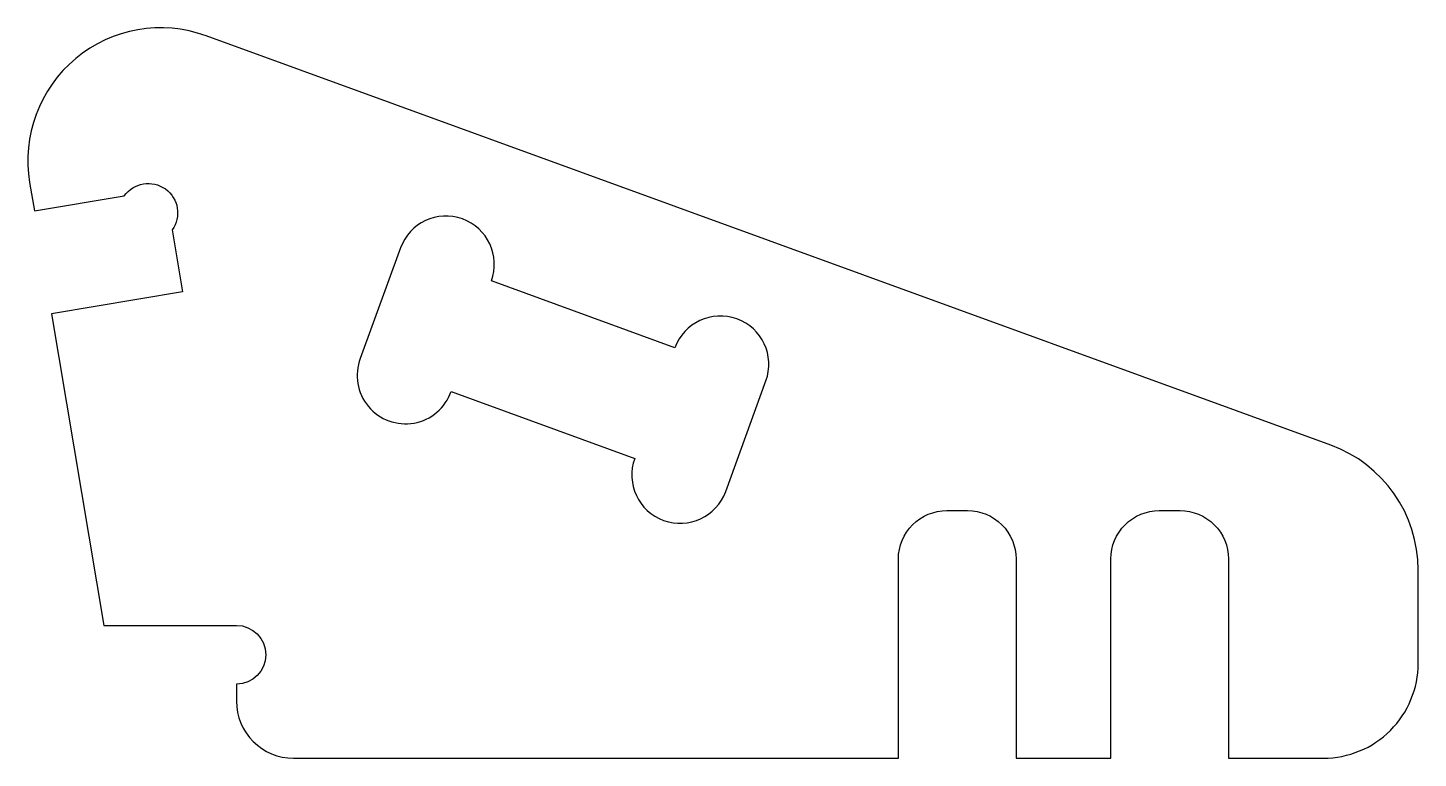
# Model space of a CAD drawing. Header units: millimetres. Extents: x 0 to 73.3, y 0 to 38.5.
import ezdxf

# ---------------------------------------------------------------- set-up
doc = ezdxf.new("R2010")
doc.units = ezdxf.units.MM

msp = doc.modelspace()

# ---------------------------------------------------------------- linework, layer by layer
for points in [[(45.893, 10.5, -0.414214), (48.443, 13.05), (49.543, 13.05, -0.414214), (52.093, 10.5), (52.093, 0), (57.093, 0), (57.093, 10.5, -0.414214), (59.643, 13.05), (60.743, 13.05, -0.414214), (63.293, 10.5), (63.293, 0), (68.293, 0, 0.414214), (73.293, 5), (73.293, 9.919, 0.315322), (68.686, 16.497), (9.394, 38.072, 0.574417), (0.096, 30.339), (0.346, 28.845), (5.088, 29.638, -1), (7.612, 27.838), (8.158, 24.575), (1.254, 23.42), (4.002, 7), (11.002, 7, -1), (11.002, 3.9), (11.002, 3, 0.414214), (14.002, 0), (45.893, 0)], [(34.114, 21.628), (24.435, 25.15, 1), (19.642, 26.894), (17.522, 21.068, 1.009479), (22.315, 19.324), (31.994, 15.802, 1), (36.787, 14.058), (38.907, 19.884, 1)]]:
    msp.add_lwpolyline(points, format="xyb", close=True)

doc.saveas('drawing.dxf')
